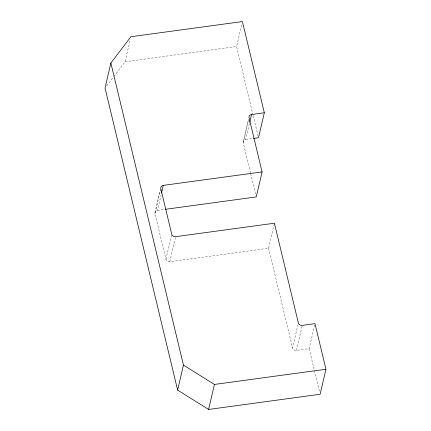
<?xml version="1.0" encoding="UTF-8"?>
<svg xmlns="http://www.w3.org/2000/svg" width="431" height="431" viewBox="0 0 431 431"><rect width="100%" height="100%" fill="white"/><g stroke="black" fill="none" stroke-linecap="round" stroke-linejoin="round"><path stroke-width="0.32" stroke-dasharray="2.15 1.62" d="M113.859 76.465L125.065 61.752L130.286 39.307M154.966 212.542L160.187 190.098M274.261 223.861L268.588 248.229L169.814 261.682A3.281 2.861 13.1 0 1 165.94 259.268L154.982 213.668L160.806 188.659M154.982 213.668A3.281 2.861 13.1 0 1 157.487 210.382L161.07 194.995M165.94 259.268L171.613 234.9M169.814 261.682L175.632 236.673M253.024 114.958L236.587 46.559L241.958 23.473M243.235 141.654L248.31 119.85M250.465 172.788L243.251 142.78L248.924 118.412M243.251 142.78A3.281 2.861 13.1 0 1 245.756 139.493L249.484 123.465M314.695 324.931L309.172 348.657L296.426 350.398A3.281 2.861 13.1 0 1 292.557 347.979L298.225 323.611M296.426 350.398L302.244 325.383M106.651 85.92L113.455 76.987M125.065 61.752L236.587 46.559M245.756 139.493L252.765 138.54M157.487 210.382L164.777 209.391M253.18 115.61L258.341 137.106M309.172 348.657L319.5 391.655M250.621 173.445L255.949 195.626M268.588 248.229L292.557 347.979"/><path stroke-width="0.65" d="M110.875 63.012L105.051 88.021L177.637 390.12L208.604 409.45L320.125 394.257L325.949 369.248L314.991 323.649L302.244 325.383A3.281 2.861 13.1 0 1 298.376 322.97L274.407 223.22L175.632 236.673A3.281 2.861 13.1 0 1 171.759 234.259L160.806 188.659A3.281 2.861 13.1 0 1 163.306 185.373L262.086 171.921L249.075 117.771A3.281 2.861 13.1 0 1 251.575 114.484L264.322 112.75L242.411 21.55L130.884 36.743L110.875 63.012L183.455 365.111L177.637 390.12M161.517 193.072L163.306 185.373M249.786 122.183L251.575 114.484M264.322 112.75L258.498 137.758L253.401 138.453M262.086 171.921L256.262 196.929L165.439 209.299M208.604 409.45L214.422 384.441L325.949 369.248M183.455 365.111L214.422 384.441"/></g></svg>
